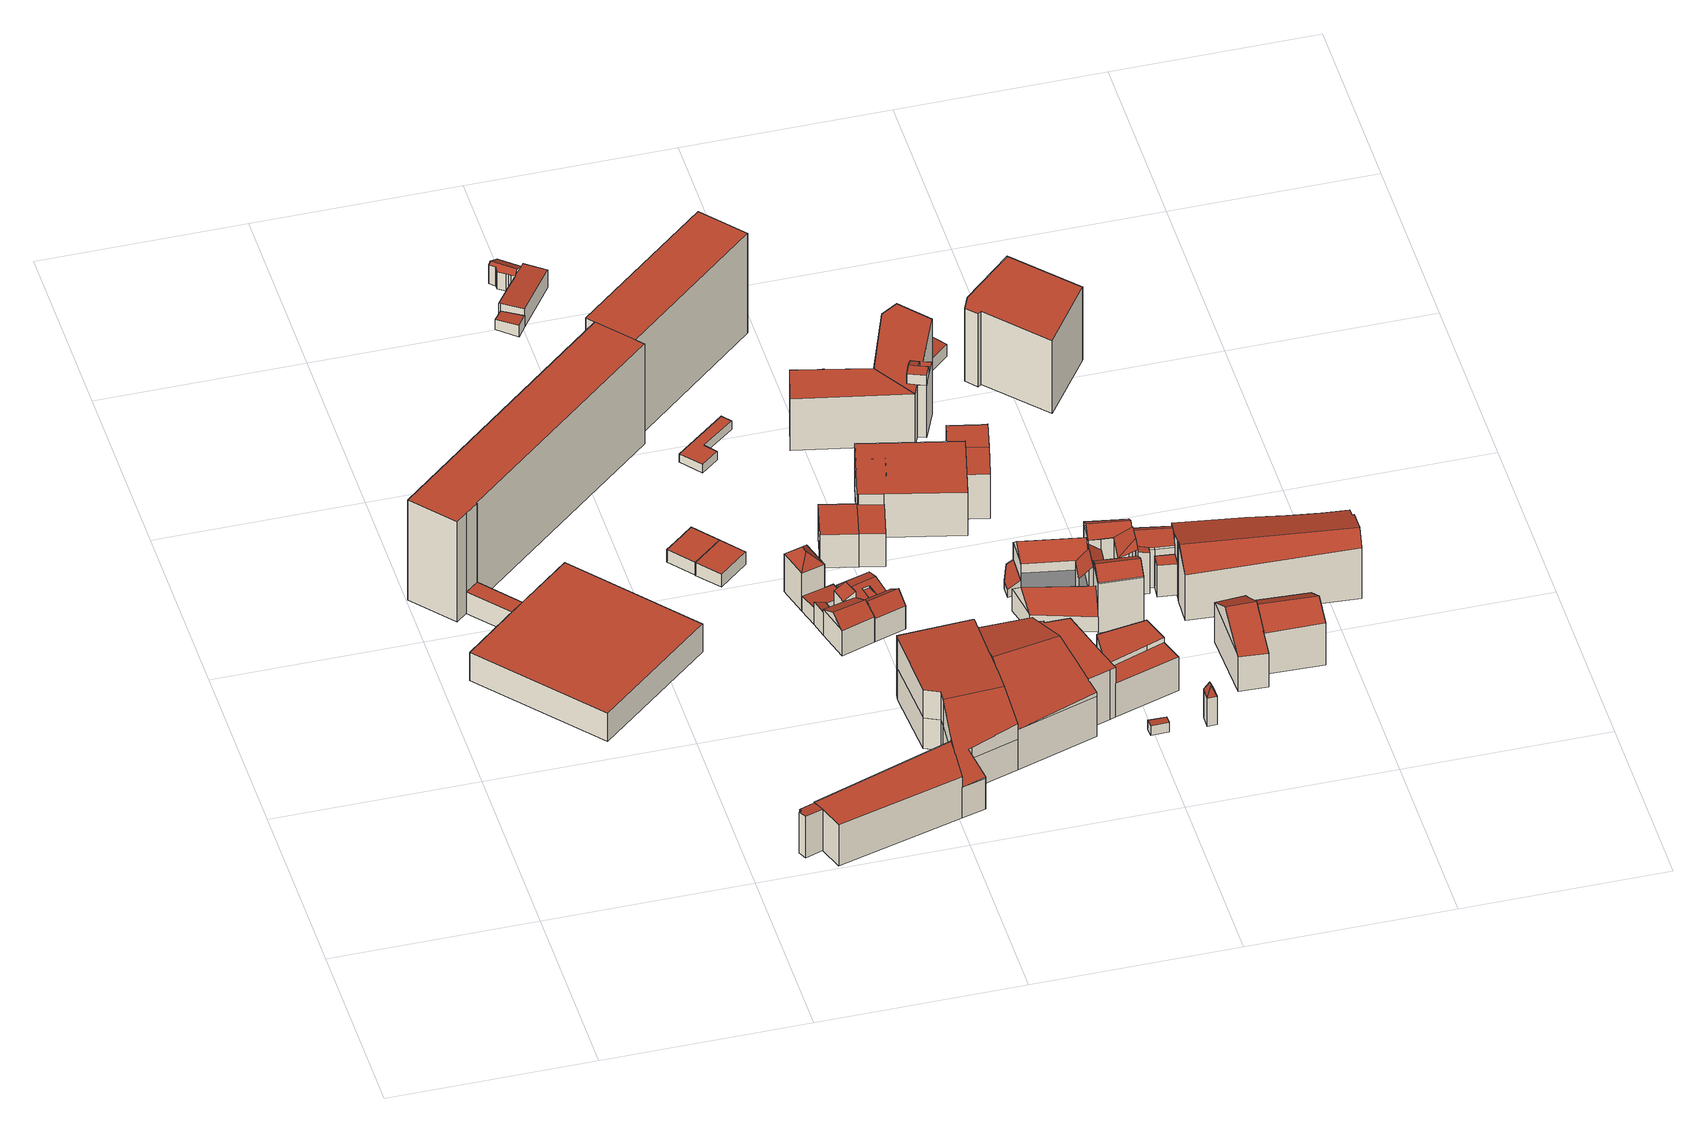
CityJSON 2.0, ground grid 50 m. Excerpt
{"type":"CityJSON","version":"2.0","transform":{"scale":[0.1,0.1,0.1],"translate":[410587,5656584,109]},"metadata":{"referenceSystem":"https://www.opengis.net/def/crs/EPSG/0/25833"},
"CityObjects":{
"building1":{"type":"Building","attributes":{"Gemeindeschluessel":14612000,"Dachneigung":90,"Dachorientierung":0,"MittlereTraufHoehe":139.66,"QualitaetDacherkennung":93,"ObjektHoehe":29.42,"BodenHoehe":110.24,"Geometrietyp2DReferenz":"3000","AbsoluteHoehe":139.66,"Dachflaeche":1005.77,"measuredHeight":29.42,"function":"31001_9998","roofType":"1000","storeysAboveGround":10},"children":["building1-1","building1-2","building1-3"],"geometry":[{"type":"MultiSurface","lod":"2","boundaries":[[[0,1,2,3]],[[1,4,5,6,2]],[[7,8,9]],[[7,10,11,8]],[[10,12,13,11]],[[12,14,15,13]],[[16,0,3,17]],[[16,14,12,10,7,4,1,0]],[[3,2,6,8,11,13,15,17]],[[9,5,4,7]],[[9,8,6,5]],[[17,15,14,16]]],"semantics":{"surfaces":[{"type":"WallSurface"},{"type":"RoofSurface"},{"type":"GroundSurface"},{"type":"ClosureSurface","isClosure":"1","QuelleClosure":"LoD2WallSurface"}],"values":[0,0,0,0,0,0,0,1,2,0,3,3]}}]},
"building1-1":{"type":"BuildingPart","attributes":{"Dachneigung":90,"Dachorientierung":0,"MittlereTraufHoehe":139.67,"QualitaetDacherkennung":93,"BodenHoehe":110.24,"ObjektTeilHoehe":29.43,"Geometrietyp2DReferenz":"3000","AbsoluteHoehe":139.67,"Dachflaeche":603.04,"measuredHeight":29.43,"roofType":"1000","storeysAboveGround":10},"parents":["building1"],"geometry":[{"type":"MultiSurface","lod":"2","boundaries":[[[18,19,20,21]],[[19,16,17,20]],[[16,19,18,22,14]],[[15,23,21,20,17]],[[14,22,23,15]],[[22,18,21,23]],[[14,15,17,16]]],"semantics":{"surfaces":[{"type":"WallSurface"},{"type":"RoofSurface"},{"type":"GroundSurface"},{"type":"ClosureSurface","isClosure":"1","QuelleClosure":"LoD2WallSurface"}],"values":[0,0,1,2,0,0,3]}}]},
"building1-2":{"type":"BuildingPart","attributes":{"Dachneigung":90,"Dachorientierung":0,"MittlereTraufHoehe":118.37,"QualitaetDacherkennung":62,"BodenHoehe":110.24,"ObjektTeilHoehe":8.13,"Geometrietyp2DReferenz":"3000","AbsoluteHoehe":118.37,"Dachflaeche":1419.41,"measuredHeight":8.13,"roofType":"1000","storeysAboveGround":3},"parents":["building1"],"geometry":[{"type":"MultiSurface","lod":"2","boundaries":[[[24,25,26,27]],[[25,28,29,30,26]],[[31,32,33]],[[31,34,35,32]],[[34,36,37,35]],[[36,38,39,37]],[[38,24,27,39]],[[38,36,34,31,28,25,24]],[[27,26,30,32,35,37,39]],[[33,29,28,31]],[[33,32,30,29]]],"semantics":{"surfaces":[{"type":"WallSurface"},{"type":"RoofSurface"},{"type":"GroundSurface"},{"type":"ClosureSurface","isClosure":"1","QuelleClosure":"LoD2WallSurface"}],"values":[0,0,0,0,0,0,0,1,2,0,3]}}]},
"building1-3":{"type":"BuildingPart","attributes":{"Dachneigung":90,"Dachorientierung":0,"MittlereTraufHoehe":116.47,"QualitaetDacherkennung":98,"BodenHoehe":110.24,"ObjektTeilHoehe":6.23,"Geometrietyp2DReferenz":"3000","AbsoluteHoehe":116.47,"Dachflaeche":57.76,"measuredHeight":6.23,"roofType":"1000","storeysAboveGround":2},"parents":["building1"],"geometry":[{"type":"MultiSurface","lod":"2","boundaries":[[[40,9,8,26]],[[5,33,32,6]],[[29,40,26,30]],[[29,33,5,9,40]],[[26,8,6,32,30]],[[6,8,9,5]],[[30,32,33,29]]],"semantics":{"surfaces":[{"type":"WallSurface"},{"type":"RoofSurface"},{"type":"GroundSurface"},{"type":"ClosureSurface","isClosure":"1","QuelleClosure":"LoD2WallSurface"}],"values":[0,0,0,1,2,3,3]}}]},
"building2":{"type":"Building","attributes":{"Gemeindeschluessel":14612000,"Dachneigung":90,"Dachorientierung":0,"MittlereTraufHoehe":115.08,"QualitaetDacherkennung":100,"ObjektHoehe":3.69,"BodenHoehe":111.39,"Geometrietyp2DReferenz":"3000","AbsoluteHoehe":115.08,"Dachflaeche":73.9,"measuredHeight":3.69,"function":"31001_9998","roofType":"1000","storeysAboveGround":1},"geometry":[{"type":"MultiSurface","lod":"2","boundaries":[[[41,42,43,44]],[[42,45,46,43]],[[45,47,48,46]],[[47,49,50,48]],[[49,51,52,50]],[[51,41,44,52]],[[51,49,47,45,42,41]],[[44,43,46,48,50,52]]],"semantics":{"surfaces":[{"type":"WallSurface"},{"type":"RoofSurface"},{"type":"GroundSurface"}],"values":[0,0,0,0,0,0,1,2]}}]},
"building3":{"type":"Building","attributes":{"Gemeindeschluessel":14612000,"Dachneigung":90,"Dachorientierung":0,"MittlereTraufHoehe":115.08,"QualitaetDacherkennung":100,"ObjektHoehe":3.76,"BodenHoehe":111.32,"Geometrietyp2DReferenz":"3000","AbsoluteHoehe":115.08,"Dachflaeche":67.7,"measuredHeight":3.76,"function":"31001_9998","roofType":"1000","storeysAboveGround":1},"geometry":[{"type":"MultiSurface","lod":"2","boundaries":[[[51,49,53,54]],[[49,55,56,53]],[[55,57,58,56]],[[57,51,54,58]],[[57,55,49,51]],[[54,53,56,58]]],"semantics":{"surfaces":[{"type":"WallSurface"},{"type":"RoofSurface"},{"type":"GroundSurface"}],"values":[0,0,0,0,1,2]}}]},
"building4":{"type":"Building","attributes":{"Dachtyp_tdc":"tdcPolyFlatRoof","Gemeindeschluessel":14612000,"Dachneigung":3.96,"QualitaetDacherkennung":56,"Geometrietyp2DReferenz":"3000","measuredHeight":3.26,"function":"31001_9998","roofType":"2100"},"geometry":[{"type":"Solid","lod":"2","boundaries":[[[[59,60,61,62]],[[60,63,64,61]],[[63,65,66,64]],[[65,59,62,66]],[[65,63,60,59]],[[62,61,64,66]]]],"semantics":{"surfaces":[{"type":"WallSurface"},{"type":"RoofSurface"},{"type":"GroundSurface"}],"values":[[0,0,0,0,1,2]]}}]},
"building5":{"type":"Building","attributes":{"Gemeindeschluessel":14612000,"Geometrietyp2DReferenz":"3000","function":"31001_9998","roofType":"9999"},"children":["building5-1","building5-2"]},
"building5-1":{"type":"BuildingPart","attributes":{"Dachtyp_tdc":"tdcPolyFlatRoof","Dachneigung":3.57,"QualitaetDacherkennung":65,"Geometrietyp2DReferenz":"3000","measuredHeight":5.37,"roofType":"2100"},"parents":["building5"],"geometry":[{"type":"MultiSurface","lod":"2","boundaries":[[[67,68,62,61]],[[68,69,70,62]],[[69,71,72,70]],[[71,73,74,72]],[[73,75,76,74]],[[75,77,78,76]],[[77,79,80,78]],[[81,82,83,84,85]],[[82,67,61,83]],[[82,81,86,87,79,77,75,73,71,69,68,67]],[[61,62,70,72,74,76,78,80,88,84,83]]],"semantics":{"surfaces":[{"type":"WallSurface"},{"type":"RoofSurface"},{"type":"GroundSurface"}],"values":[0,0,0,0,0,0,0,0,0,1,2]}}]},
"building5-2":{"type":"BuildingPart","attributes":{"Dachtyp_tdc":"tdcGableRoof","Dachneigung":32.2,"QualitaetDacherkennung":6,"Geometrietyp2DReferenz":"3000","measuredHeight":6.28,"roofType":"3100"},"parents":["building5"],"geometry":[{"type":"MultiSurface","lod":"2","boundaries":[[[89,90,91,92]],[[90,93,94,91]],[[93,95,96,94]],[[95,97,98,96]],[[97,99,100,98]],[[99,101,102,100]],[[101,103,104,102]],[[103,85,84,104]],[[105,106,107,80,79]],[[106,89,92,107]],[[108,86,85,103,101]],[[101,99,97,95,93,90,89,106,105,108]],[[92,91,94,96,98,100,102,104,84,88,80,107]]],"semantics":{"surfaces":[{"type":"WallSurface"},{"type":"RoofSurface"},{"type":"GroundSurface"}],"values":[0,0,0,0,0,0,0,0,0,0,1,1,2]}}]},
"building6":{"type":"Building","attributes":{"Dachtyp_tdc":"tdcFreeFormRoof","Gemeindeschluessel":14612000,"Dachneigung":44.43,"QualitaetDacherkennung":6,"Geometrietyp2DReferenz":"3000","measuredHeight":14.06,"function":"31001_9998","roofType":"5000"},"geometry":[{"type":"Solid","lod":"2","boundaries":[[[[109,110,111,112]],[[110,113,114,111]],[[113,115,116,114]],[[115,109,112,116]],[[117,115,113]],[[118,117,113,110]],[[118,110,109]],[[117,118,109,115]],[[112,111,114,116]]]],"semantics":{"surfaces":[{"type":"WallSurface"},{"type":"RoofSurface"},{"type":"GroundSurface"}],"values":[[0,0,0,0,1,1,1,1,2]]}}]},
"building7":{"type":"Building","attributes":{"Gemeindeschluessel":14612000,"Geometrietyp2DReferenz":"3000","function":"31001_9998","roofType":"9999"},"children":["building7-1","building7-2","building7-3","building7-4"]},
"building7-1":{"type":"BuildingPart","attributes":{"Dachtyp_tdc":"tdcPolyFlatRoof","Dachneigung":25.54,"QualitaetDacherkennung":70,"Geometrietyp2DReferenz":"3000","measuredHeight":6.68,"roofType":"2100"},"parents":["building7"],"geometry":[{"type":"MultiSurface","lod":"2","boundaries":[[[119,120,121,122,123]],[[124,125,126,127,128]],[[124,120,119,125]],[[127,122,121,128]]],"semantics":{"surfaces":[{"type":"WallSurface"},{"type":"RoofSurface"},{"type":"GroundSurface"}],"values":[0,0,1,2]}}]},
"building7-2":{"type":"BuildingPart","attributes":{"Dachtyp_tdc":"tdcPolyFlatRoof","Dachneigung":24.33,"QualitaetDacherkennung":72,"Geometrietyp2DReferenz":"3000","measuredHeight":9.11,"roofType":"2100"},"parents":["building7"],"geometry":[{"type":"MultiSurface","lod":"2","boundaries":[[[129,130,131,132,133,134]],[[135,136,137,138,139,140]],[[135,130,129,136]],[[138,133,132,139]]],"semantics":{"surfaces":[{"type":"WallSurface"},{"type":"RoofSurface"},{"type":"GroundSurface"}],"values":[0,0,1,2]}}]},
"building7-3":{"type":"BuildingPart","attributes":{"Dachtyp_tdc":"tdcFreeFormRoof","Dachneigung":28.28,"QualitaetDacherkennung":48,"Geometrietyp2DReferenz":"3000","measuredHeight":9.7,"roofType":"5000"},"parents":["building7"],"geometry":[{"type":"MultiSurface","lod":"2","boundaries":[[[131,141,142,132]],[[141,143,144,142]],[[143,145,124,128,144]],[[146,145,143]],[[147,146,143,141]],[[147,141,131]],[[146,147,131,140,145]],[[132,142,144,128,121,139]]],"semantics":{"surfaces":[{"type":"WallSurface"},{"type":"RoofSurface"},{"type":"GroundSurface"}],"values":[0,0,0,0,1,0,1,2]}}]},
"building7-4":{"type":"BuildingPart","attributes":{"Dachtyp_tdc":"tdcPolyFlatRoof","Dachneigung":4.33,"QualitaetDacherkennung":55,"Geometrietyp2DReferenz":"3000","measuredHeight":4.83,"roofType":"2100"},"parents":["building7"],"geometry":[{"type":"MultiSurface","lod":"2","boundaries":[[[148,149,114,116]],[[149,150,151,114]],[[150,152,153,151]],[[152,134,133,153]],[[137,123,122,138]],[[126,148,116,127]],[[126,123,137,134,152,150,149,148]],[[116,114,151,153,133,138,122,127]]],"semantics":{"surfaces":[{"type":"WallSurface"},{"type":"RoofSurface"},{"type":"GroundSurface"}],"values":[0,0,0,0,0,0,1,2]}}]},
"building8":{"type":"Building","attributes":{"name":"Hochschule für Musik Carl Maria von Weber Dresden","Gemeindeschluessel":14612000,"Geometrietyp2DReferenz":"3000","function":"31001_3023","roofType":"9999"},"children":["building8-1","building8-2","building8-3","building8-4","building8-5","building8-6","building8-7"]},
"building8-1":{"type":"BuildingPart","attributes":{"Dachtyp_tdc":"tdcPolyFlatRoof","Dachneigung":5.64,"QualitaetDacherkennung":56,"Geometrietyp2DReferenz":"3000","measuredHeight":12.25,"roofType":"2100"},"parents":["building8"],"geometry":[{"type":"MultiSurface","lod":"2","boundaries":[[[154,155,156,157,158]],[[155,159,160,156]],[[159,161,162,160]],[[161,163,164,162]],[[165,163,161,159,155,154,166]],[[157,156,160,162,164,167]],[[163,165,167,164]]],"semantics":{"surfaces":[{"type":"WallSurface"},{"type":"RoofSurface"},{"type":"GroundSurface"}],"values":[0,0,0,0,1,2,0]}}]},
"building8-2":{"type":"BuildingPart","attributes":{"Dachtyp_tdc":"tdcFreeFormRoof","Dachneigung":3.73,"QualitaetDacherkennung":13,"Geometrietyp2DReferenz":"3000","measuredHeight":18.52,"roofType":"5000"},"parents":["building8"],"geometry":[{"type":"MultiSurface","lod":"2","boundaries":[[[168,169,170,171]],[[172,173,174,175]],[[173,176,177,174]],[[176,178,179,177]],[[178,180,181,179]],[[182,183,184,185]],[[183,186,187,184]],[[186,188,189,187]],[[188,190,191,189]],[[190,192,193,191]],[[192,168,171,193]],[[194,195,196,197,198]],[[199,200,201,202,203,204,205,206,180]],[[207,204,203,208,209,210,198,197,211,212]],[[186,207,212,188]],[[188,212,211,190]],[[190,211,197,196,192]],[[183,204,207,186]],[[182,213,205,204,183]],[[172,214,202,201,173]],[[173,201,200,176]],[[176,200,199,178]],[[178,199,180]],[[192,196,195,168]],[[168,195,194,215,216,169]],[[171,170,217,218,175,174,177,179,181,185,184,187,189,191,193]]],"semantics":{"surfaces":[{"type":"WallSurface"},{"type":"RoofSurface"},{"type":"GroundSurface"}],"values":[0,0,0,0,0,0,0,0,0,0,0,1,1,1,0,0,0,0,0,0,0,0,0,0,0,2]}}]},
"building8-3":{"type":"BuildingPart","attributes":{"Dachtyp_tdc":"tdcPolyFlatRoof","Dachneigung":0,"QualitaetDacherkennung":75,"Geometrietyp2DReferenz":"3000","measuredHeight":9.96,"roofType":"1000"},"parents":["building8"],"geometry":[{"type":"MultiSurface","lod":"2","boundaries":[[[219,220,221,222]],[[223,224,225,226]],[[224,227,228,225]],[[227,224,223,220,219]],[[222,221,226,225,228]]],"semantics":{"surfaces":[{"type":"WallSurface"},{"type":"RoofSurface"},{"type":"GroundSurface"}],"values":[0,0,0,1,2]}}]},
"building8-4":{"type":"BuildingPart","attributes":{"Dachtyp_tdc":"tdcPolyFlatRoof","Dachneigung":0,"QualitaetDacherkennung":20,"Geometrietyp2DReferenz":"3000","measuredHeight":14.67,"roofType":"1000"},"parents":["building8"],"geometry":[{"type":"MultiSurface","lod":"2","boundaries":[[[229,230,231,228,227]],[[230,232,233,234,235,231]],[[236,237,238,239,240]],[[237,241,242,238]],[[241,243,244,242]],[[243,245,219,222,244]],[[243,241,237,236,246,232,230,229,245]],[[222,228,231,235,239,238,242,244]]],"semantics":{"surfaces":[{"type":"WallSurface"},{"type":"RoofSurface"},{"type":"GroundSurface"}],"values":[0,0,0,0,0,0,1,2]}}]},
"building8-5":{"type":"BuildingPart","attributes":{"Dachtyp_tdc":"tdcPolyFlatRoof","Dachneigung":0,"QualitaetDacherkennung":48,"Geometrietyp2DReferenz":"3000","measuredHeight":11.45,"roofType":"1000"},"parents":["building8"],"geometry":[{"type":"MultiSurface","lod":"2","boundaries":[[[247,248,249,221,220]],[[248,250,251,249]],[[250,252,223,226,251]],[[252,250,248,247]],[[221,249,251,226]]],"semantics":{"surfaces":[{"type":"WallSurface"},{"type":"RoofSurface"},{"type":"GroundSurface"}],"values":[0,0,0,1,2]}}]},
"building8-6":{"type":"BuildingPart","attributes":{"Dachtyp_tdc":"tdcPolyFlatRoof","Dachneigung":0,"QualitaetDacherkennung":78,"Geometrietyp2DReferenz":"3000","measuredHeight":12.11,"roofType":"1000"},"parents":["building8"],"geometry":[{"type":"MultiSurface","lod":"2","boundaries":[[[253,158,157,254]],[[255,213,182,185,167,165]],[[256,253,254,181,180]],[[256,206,213,255,166,158,253]],[[254,157,167,185,181]]],"semantics":{"surfaces":[{"type":"WallSurface"},{"type":"RoofSurface"},{"type":"GroundSurface"}],"values":[0,0,0,1,2]}}]},
"building8-7":{"type":"BuildingPart","attributes":{"Dachtyp_tdc":"tdcGableRoof","Dachneigung":20.56,"QualitaetDacherkennung":9,"Geometrietyp2DReferenz":"3000","measuredHeight":18.6,"roofType":"3100"},"parents":["building8"],"geometry":[{"type":"MultiSurface","lod":"2","boundaries":[[[216,240,239,170,169]],[[234,257,258,235]],[[257,214,172,175,258]],[[233,246,259,260,208,261,214,262]],[[215,263,209,260,259,264]],[[216,215,264,236,240]],[[257,262,214]],[[234,233,262,257]],[[170,239,235,258,175,218,217]]],"semantics":{"surfaces":[{"type":"WallSurface"},{"type":"RoofSurface"},{"type":"GroundSurface"}],"values":[0,0,0,1,1,0,0,0,2]}}]},
"building9":{"type":"Building","attributes":{"Gemeindeschluessel":14612000,"Dachneigung":90,"Dachorientierung":0,"MittlereTraufHoehe":113.81,"QualitaetDacherkennung":100,"ObjektHoehe":2.49,"BodenHoehe":111.33,"Geometrietyp2DReferenz":"3000","AbsoluteHoehe":113.81,"Dachflaeche":65.71,"measuredHeight":2.49,"function":"31001_9998","roofType":"1000","storeysAboveGround":1},"geometry":[{"type":"MultiSurface","lod":"2","boundaries":[[[265,266,267,268]],[[266,269,270,267]],[[269,271,272,270]],[[271,273,274,272]],[[273,275,276,274]],[[275,265,268,276]],[[275,273,271,269,266,265]],[[268,267,270,272,274,276]]],"semantics":{"surfaces":[{"type":"WallSurface"},{"type":"RoofSurface"},{"type":"GroundSurface"}],"values":[0,0,0,0,0,0,1,2]}}]},
"building10":{"type":"Building","attributes":{"Gemeindeschluessel":14612000,"Geometrietyp2DReferenz":"3000","function":"31001_9998","roofType":"9999"},"children":["building10-1","building10-2","building10-3"]},
"building10-1":{"type":"BuildingPart","attributes":{"Dachtyp_tdc":"tdcGableRoof","Dachneigung":10.9,"QualitaetDacherkennung":45,"Geometrietyp2DReferenz":"3000","measuredHeight":5.86,"roofType":"3100"},"parents":["building10"],"geometry":[{"type":"MultiSurface","lod":"2","boundaries":[[[277,278,153,279]],[[278,280,281,153]],[[282,283,284,285]],[[286,287,288,289,290,291,292,293,284,283,277]],[[280,285,284,293,294]],[[294,293,292]],[[278,282,285,280]],[[277,283,282,278]],[[281,295,296,297,298,299,300,279,153]],[[280,294,295,281]],[[294,292,296,295]]],"semantics":{"surfaces":[{"type":"WallSurface"},{"type":"RoofSurface"},{"type":"GroundSurface"}],"values":[0,0,1,1,0,0,0,0,2,0,0]}}]},
"building10-2":{"type":"BuildingPart","attributes":{"Dachtyp_tdc":"tdcPolyFlatRoof","Dachneigung":0,"QualitaetDacherkennung":38,"Geometrietyp2DReferenz":"3000","measuredHeight":4.87,"roofType":"1000"},"parents":["building10"],"geometry":[{"type":"MultiSurface","lod":"2","boundaries":[[[301,302,287,303,304,290]],[[297,300,299,298]]],"semantics":{"surfaces":[{"type":"RoofSurface"},{"type":"GroundSurface"}],"values":[0,1]}}]},
"building10-3":{"type":"BuildingPart","attributes":{"Dachtyp_tdc":"tdcGableRoof","Dachneigung":39.59,"QualitaetDacherkennung":77,"Geometrietyp2DReferenz":"3000","measuredHeight":9.72,"roofType":"3100"},"parents":["building10"],"geometry":[{"type":"MultiSurface","lod":"2","boundaries":[[[305,306,277,279,307]],[[308,309,310,296,292]],[[309,311,312,310]],[[311,313,314,312]],[[313,315,142,314]],[[315,305,307,142]],[[311,309,308,316,317,306,305]],[[305,315,313,311]],[[307,279,300,297,296,310,312,314,142]]],"semantics":{"surfaces":[{"type":"WallSurface"},{"type":"RoofSurface"},{"type":"GroundSurface"}],"values":[0,0,0,0,0,0,1,1,2]}}]},
"building11":{"type":"Building","attributes":{"Gemeindeschluessel":14612000,"Dachneigung":90,"Dachorientierung":0,"MittlereTraufHoehe":122.7,"QualitaetDacherkennung":100,"ObjektHoehe":12.65,"BodenHoehe":110.05,"Geometrietyp2DReferenz":"3000","AbsoluteHoehe":122.7,"Dachflaeche":40.13,"measuredHeight":12.65,"function":"31001_9998","roofType":"1000","storeysAboveGround":4},"geometry":[{"type":"MultiSurface","lod":"2","boundaries":[[[318,319,320,321]],[[319,322,323,320]],[[322,324,325,323]],[[324,318,321,325]],[[324,322,319,318]],[[321,320,323,325]]],"semantics":{"surfaces":[{"type":"WallSurface"},{"type":"RoofSurface"},{"type":"GroundSurface"}],"values":[0,0,0,0,1,2]}}]},
"building12":{"type":"Building","attributes":{"Gemeindeschluessel":14612000,"Geometrietyp2DReferenz":"3000","function":"31001_9998","roofType":"9999"},"children":["building12-1","building12-2","building12-3"]},
"building12-1":{"type":"BuildingPart","attributes":{"Dachtyp_tdc":"tdcPolyFlatRoof","Dachneigung":0,"QualitaetDacherkennung":68,"Geometrietyp2DReferenz":"3000","measuredHeight":9.79,"roofType":"1000"},"parents":["building12"],"geometry":[{"type":"MultiSurface","lod":"2","boundaries":[[[326,327,328,329]],[[327,330,331,332,328]],[[333,330,327,326]],[[329,328,332,334]]],"semantics":{"surfaces":[{"type":"WallSurface"},{"type":"RoofSurface"},{"type":"GroundSurface"}],"values":[0,0,1,2]}}]},
"building12-2":{"type":"BuildingPart","attributes":{"Dachtyp_tdc":"tdcPolyFlatRoof","Dachneigung":0,"QualitaetDacherkennung":73,"Geometrietyp2DReferenz":"3000","measuredHeight":9.7,"roofType":"1000"},"parents":["building12"],"geometry":[{"type":"MultiSurface","lod":"2","boundaries":[[[331,335,336,332]],[[335,337,338,336]],[[337,339,340,338]],[[339,337,335,331,341]],[[332,336,338,340,334]]],"semantics":{"surfaces":[{"type":"WallSurface"},{"type":"RoofSurface"},{"type":"GroundSurface"}],"values":[0,0,0,1,2]}}]},
"building12-3":{"type":"BuildingPart","attributes":{"Dachtyp_tdc":"tdcPolyFlatRoof","Dachneigung":0,"QualitaetDacherkennung":82,"Geometrietyp2DReferenz":"3000","measuredHeight":12.79,"roofType":"1000"},"parents":["building12"],"geometry":[{"type":"MultiSurface","lod":"2","boundaries":[[[342,343,344,345]],[[343,346,347,344]],[[346,348,326,329,347]],[[349,342,345,340,339]],[[349,350,348,346,343,342]],[[345,344,347,329,334,340]]],"semantics":{"surfaces":[{"type":"WallSurface"},{"type":"RoofSurface"},{"type":"GroundSurface"}],"values":[0,0,0,0,1,2]}}]},
"building13":{"type":"Building","attributes":{"Gemeindeschluessel":14612000,"Dachneigung":90,"Dachorientierung":0,"MittlereTraufHoehe":125.49,"QualitaetDacherkennung":100,"ObjektHoehe":15.32,"BodenHoehe":110.17,"Geometrietyp2DReferenz":"3000","AbsoluteHoehe":125.49,"Dachflaeche":223.65,"measuredHeight":15.32,"function":"31001_9998","roofType":"1000","storeysAboveGround":5},"children":["building13-1","building13-2","building13-3"],"geometry":[{"type":"MultiSurface","lod":"2","boundaries":[[[351,352,353,354]],[[352,355,356,353]],[[357,351,354,358,359]],[[357,355,352,351]],[[354,353,356,360,358]],[[359,361,360,356,355,357]],[[359,358,360,361]]],"semantics":{"surfaces":[{"type":"WallSurface"},{"type":"RoofSurface"},{"type":"GroundSurface"},{"type":"ClosureSurface","isClosure":"1","QuelleClosure":"LoD2WallSurface"}],"values":[0,0,0,1,2,0,3]}}]},
"building13-1":{"type":"BuildingPart","attributes":{"Dachneigung":90,"Dachorientierung":0,"MittlereTraufHoehe":118.39,"QualitaetDacherkennung":100,"BodenHoehe":114.16,"ObjektTeilHoehe":4.22,"Geometrietyp2DReferenz":"3000","AbsoluteHoehe":118.39,"Dachflaeche":0.34,"measuredHeight":4.22,"roofType":"1000","storeysAboveGround":1},"parents":["building13"],"geometry":[{"type":"MultiSurface","lod":"2","boundaries":[[[362,363,364,365]],[[363,366,367,364]],[[366,368,369,367]],[[368,370,371,369]],[[370,372,373,371]],[[372,374,375,373]],[[374,376,377,375]],[[376,378,379,377]],[[378,380,381,379]],[[380,382,383,381]],[[382,384,385,383]],[[384,386,387,385]],[[386,388,389,387]],[[388,390,391,389]],[[390,392,393,391]],[[392,394,395,393]],[[394,396,397,395]],[[396,362,365,397]],[[396,394,392,390,388,386,384,382,380,378,376,374,372,370,368,366,363,362]],[[365,364,367,369,371,373,375,377,379,381,383,385,387,389,391,393,395,397]]],"semantics":{"surfaces":[{"type":"WallSurface"},{"type":"RoofSurface"},{"type":"GroundSurface"}],"values":[0,0,0,0,0,0,0,0,0,0,0,0,0,0,0,0,0,0,1,2]}}]},
"building13-2":{"type":"BuildingPart","attributes":{"Dachneigung":90,"Dachorientierung":0,"MittlereTraufHoehe":124,"QualitaetDacherkennung":100,"BodenHoehe":114.16,"ObjektTeilHoehe":9.83,"Geometrietyp2DReferenz":"3000","AbsoluteHoehe":124,"Dachflaeche":2.43,"measuredHeight":9.83,"roofType":"1000","storeysAboveGround":3},"parents":["building13"],"geometry":[{"type":"MultiSurface","lod":"2","boundaries":[[[398,399,400,401]],[[399,402,403,400]],[[402,404,405,403]],[[404,406,407,405]],[[406,408,409,407]],[[408,410,411,409]],[[410,412,413,411]],[[412,414,415,413]],[[414,416,417,415]],[[416,418,419,417]],[[418,420,421,419]],[[420,422,423,421]],[[422,424,425,423]],[[424,426,427,425]],[[426,428,429,427]],[[428,430,431,429]],[[430,432,433,431]],[[432,398,401,433]],[[432,430,428,426,424,422,420,418,416,414,412,410,408,406,404,402,399,398]],[[409,411,413,415,417,419,421,423,425,427,429,431,433,401,400,403,405,407]]],"semantics":{"surfaces":[{"type":"WallSurface"},{"type":"RoofSurface"},{"type":"ClosureSurface","isClosure":"1","QuelleClosure":"LoD2GroundSurface"}],"values":[0,0,0,0,0,0,0,0,0,0,0,0,0,0,0,0,0,0,1,2]}}]},
"building13-3":{"type":"BuildingPart","attributes":{"Dachneigung":90,"Dachorientierung":0,"MittlereTraufHoehe":114.16,"QualitaetDacherkennung":100,"BodenHoehe":109.4,"ObjektTeilHoehe":4.76,"Geometrietyp2DReferenz":"3000","AbsoluteHoehe":114.16,"Dachflaeche":76.92,"measuredHeight":4.76,"roofType":"1000","storeysAboveGround":2},"parents":["building13"],"geometry":[{"type":"MultiSurface","lod":"2","boundaries":[[[434,435,436,437]],[[435,359,358,438,436]],[[361,434,437,439,360]],[[437,436,438,439]],[[439,438,358,360]],[[360,358,359,361]],[[434,361,359,435],[423,425,427,429,431,433,401,400,403,405,407,409,411,413,415,417,419,421]],[[423,421,419,417,415,413,411,409,407,405,403,400,401,433,431,429,427,425]]],"semantics":{"surfaces":[{"type":"WallSurface"},{"type":"GroundSurface"},{"type":"ClosureSurface","isClosure":"1","QuelleClosure":"LoD2WallSurface"},{"type":"RoofSurface"},{"type":"ClosureSurface","isClosure":"1","QuelleClosure":"LoD2RoofSurface"}],"values":[0,0,0,1,0,2,3,4]}}]},
"building14":{"type":"Building","attributes":{"Dachtyp_tdc":"tdcPolyFlatRoof","Gemeindeschluessel":14612000,"Dachneigung":24.13,"QualitaetDacherkennung":59,"Geometrietyp2DReferenz":"3000","measuredHeight":3.65,"function":"31001_9998","roofType":"2100"},"geometry":[{"type":"Solid","lod":"2","boundaries":[[[[440,441,442,443]],[[441,444,445,442]],[[444,446,447,445]],[[446,448,449,447]],[[448,440,443,449]],[[448,446,444,441,440]],[[443,442,445,447,449]]]],"semantics":{"surfaces":[{"type":"WallSurface"},{"type":"RoofSurface"},{"type":"GroundSurface"}],"values":[[0,0,0,0,0,1,2]]}}]},
"building15":{"type":"Building","attributes":{"Dachtyp_tdc":"tdcPolyFlatRoof","Gemeindeschluessel":14612000,"Dachneigung":6.78,"QualitaetDacherkennung":85,"Geometrietyp2DReferenz":"3000","measuredHeight":2.85,"function":"31001_9998","roofType":"2100"},"geometry":[{"type":"Solid","lod":"2","boundaries":[[[[450,451,452,453]],[[451,454,455,452]],[[454,456,457,455]],[[456,450,453,457]],[[456,454,451,450]],[[453,452,455,457]]]],"semantics":{"surfaces":[{"type":"WallSurface"},{"type":"RoofSurface"},{"type":"GroundSurface"}],"values":[[0,0,0,0,1,2]]}}]},
"building16":{"type":"Building","attributes":{"Gemeindeschluessel":14612000,"Geometrietyp2DReferenz":"3000","function":"31001_9998","roofType":"9999"},"children":["building16-1","building16-2","building16-3"]},
"building16-1":{"type":"BuildingPart","attributes":{"Dachtyp_tdc":"tdcGableRoof","Dachneigung":41.33,"QualitaetDacherkennung":71,"Geometrietyp2DReferenz":"3000","measuredHeight":12.37,"roofType":"3100"},"parents":["building16"],"geometry":[{"type":"MultiSurface","lod":"2","boundaries":[[[458,459,460,461]],[[459,462,463,460]],[[462,464,465,463]],[[459,458,466]],[[464,462,467]],[[458,468,464,467,466]],[[462,459,466,467]],[[465,469,461,460,463]]],"semantics":{"surfaces":[{"type":"WallSurface"},{"type":"RoofSurface"},{"type":"GroundSurface"}],"values":[0,0,0,0,0,1,1,2]}}]},
"building16-2":{"type":"BuildingPart","attributes":{"Dachtyp_tdc":"tdcPolyFlatRoof","Dachneigung":47.78,"QualitaetDacherkennung":85,"Geometrietyp2DReferenz":"3000","measuredHeight":12.47,"roofType":"2100"},"parents":["building16"],"geometry":[{"type":"MultiSurface","lod":"2","boundaries":[[[470,471,472,473,465,464]],[[474,475,469,476,477]],[[474,471,470,468,475]],[[469,465,473,476]]],"semantics":{"surfaces":[{"type":"WallSurface"},{"type":"RoofSurface"},{"type":"GroundSurface"}],"values":[0,0,1,2]}}]},
"building16-3":{"type":"BuildingPart","attributes":{"Dachtyp_tdc":"tdcGableRoof","Dachneigung":55.83,"QualitaetDacherkennung":52,"Geometrietyp2DReferenz":"3000","measuredHeight":10.13,"roofType":"3100"},"parents":["building16"],"geometry":[{"type":"MultiSurface","lod":"2","boundaries":[[[478,479,480,481]],[[479,482,483,480]],[[472,478,481,473]],[[482,479,484]],[[478,472,485]],[[479,478,485,484]],[[472,477,482,484,485]],[[481,480,483,476,473]]],"semantics":{"surfaces":[{"type":"WallSurface"},{"type":"RoofSurface"},{"type":"GroundSurface"}],"values":[0,0,0,0,0,1,1,2]}}]},
"building17":{"type":"Building","attributes":{"Gemeindeschluessel":14612000,"Dachneigung":90,"Dachorientierung":0,"MittlereTraufHoehe":122.73,"QualitaetDacherkennung":71,"ObjektHoehe":12.99,"BodenHoehe":109.74,"Geometrietyp2DReferenz":"3000","AbsoluteHoehe":122.73,"Dachflaeche":88.67,"measuredHeight":12.99,"function":"31001_9998","roofType":"1000","storeysAboveGround":4},"geometry":[{"type":"MultiSurface","lod":"2","boundaries":[[[486,487,488,489]],[[490,491,492,493]],[[489,488,491,490]],[[488,487,492,491]],[[487,486,493,492]],[[486,489,490,493]]],"semantics":{"surfaces":[{"type":"RoofSurface"},{"type":"GroundSurface"},{"type":"WallSurface"}],"values":[0,1,2,2,2,2]}}]},
"building18":{"type":"Building","attributes":{"Gemeindeschluessel":14612000,"Dachneigung":90,"Dachorientierung":0,"MittlereTraufHoehe":122.73,"QualitaetDacherkennung":76,"ObjektHoehe":13.2,"BodenHoehe":109.53,"Geometrietyp2DReferenz":"3000","AbsoluteHoehe":122.73,"Dachflaeche":71.92,"measuredHeight":13.2,"function":"31001_9998","roofType":"1000","storeysAboveGround":4},"geometry":[{"type":"MultiSurface","lod":"2","boundaries":[[[488,489,494,495]],[[489,496,497,494]],[[496,498,499,497]],[[498,500,501,499]],[[500,488,495,501]],[[500,498,496,489,488]],[[495,494,497,499,501]]],"semantics":{"surfaces":[{"type":"WallSurface"},{"type":"RoofSurface"},{"type":"GroundSurface"}],"values":[0,0,0,0,0,1,2]}}]},
"building19":{"type":"Building","attributes":{"Dachtyp_tdc":"tdcFreeFormRoof","Gemeindeschluessel":14612000,"Dachneigung":67.15,"QualitaetDacherkennung":15,"Geometrietyp2DReferenz":"3000","measuredHeight":11,"function":"31001_9998","roofType":"5000"},"geometry":[{"type":"Solid","lod":"2","boundaries":[[[[502,503,504,505]],[[506,507,503,502]],[[507,508,504,503]],[[508,509,505,504]],[[509,506,502,505]],[[510,509,508]],[[511,510,508,507]],[[511,507,506]],[[510,511,506,509]]]],"semantics":{"surfaces":[{"type":"GroundSurface"},{"type":"WallSurface"},{"type":"RoofSurface"}],"values":[[0,1,1,1,1,2,2,2,2]]}}]},
"building20":{"type":"Building","attributes":{"Gemeindeschluessel":14612000,"Dachneigung":90,"Dachorientierung":0,"MittlereTraufHoehe":125.49,"QualitaetDacherkennung":100,"ObjektHoehe":15.39,"BodenHoehe":110.1,"Geometrietyp2DReferenz":"3000","AbsoluteHoehe":125.49,"Dachflaeche":286.99,"measuredHeight":15.39,"function":"31001_9998","roofType":"1000","storeysAboveGround":5},"children":["building20-1","building20-2"],"geometry":[{"type":"MultiSurface","lod":"2","boundaries":[[[512,513,514,515]],[[513,351,516,514]],[[351,357,517,516]],[[357,518,519,517]],[[518,520,521,519]],[[520,522,523,521]],[[522,524,525,523]],[[524,526,527,525]],[[526,528,512,515,527]],[[515,514,516,517,519,521,523,525,527]],[[357,351,513,529,530,531,532,533,528,526,524,522,520,518]],[[529,513,512,528,533,530]],[[530,533,532,531]]],"semantics":{"surfaces":[{"type":"WallSurface"},{"type":"GroundSurface"},{"type":"RoofSurface"},{"type":"ClosureSurface","isClosure":"1","QuelleClosure":"LoD2RoofSurface"}],"values":[0,0,0,0,0,0,0,0,0,1,2,3,3]}}]},
"building20-1":{"type":"BuildingPart","attributes":{"Dachneigung":90,"Dachorientierung":0,"MittlereTraufHoehe":128.39,"QualitaetDacherkennung":100,"BodenHoehe":125.49,"ObjektTeilHoehe":2.9,"Geometrietyp2DReferenz":"3000","AbsoluteHoehe":128.39,"Dachflaeche":14.56,"measuredHeight":2.9,"roofType":"1000","storeysAboveGround":1},"parents":["building20"],"geometry":[{"type":"MultiSurface","lod":"2","boundaries":[[[534,535,530,529]],[[536,537,512,528]],[[537,534,529,513,512]],[[537,536,538,535,534]],[[528,533,538,536]],[[533,530,535,538]],[[530,533,528,512,513,529]]],"semantics":{"surfaces":[{"type":"WallSurface"},{"type":"RoofSurface"},{"type":"ClosureSurface","isClosure":"1","QuelleClosure":"LoD2WallSurface"},{"type":"ClosureSurface","isClosure":"1","QuelleClosure":"LoD2GroundSurface"}],"values":[0,0,0,1,0,2,3]}}]},
"building20-2":{"type":"BuildingPart","attributes":{"Dachneigung":70.19,"Dachorientierung":0,"MittlereTraufHoehe":127.94,"QualitaetDacherkennung":100,"BodenHoehe":125.49,"ObjektTeilHoehe":2.91,"Geometrietyp2DReferenz":"3000","AbsoluteHoehe":128.4,"Dachflaeche":5.71,"measuredHeight":2.91,"roofType":"2100","storeysAboveGround":1},"parents":["building20"],"geometry":[{"type":"MultiSurface","lod":"2","boundaries":[[[539,531,530,535]],[[539,540,532,531]],[[540,538,533,532]],[[540,539,535,538]],[[530,533,538,535]],[[533,530,531,532]]],"semantics":{"surfaces":[{"type":"WallSurface"},{"type":"RoofSurface"},{"type":"ClosureSurface","isClosure":"1","QuelleClosure":"LoD2WallSurface"},{"type":"ClosureSurface","isClosure":"1","QuelleClosure":"LoD2GroundSurface"}],"values":[0,0,0,1,2,3]}}]},
"building21":{"type":"Building","attributes":{"Gemeindeschluessel":14612000,"Geometrietyp2DReferenz":"3000","function":"31001_9998","roofType":"9999"},"children":["building21-1","building21-2","building21-3","building21-4","building21-5"]},
"building21-1":{"type":"BuildingPart","attributes":{"Dachtyp_tdc":"tdcPolyFlatRoof","Dachneigung":31.59,"QualitaetDacherkennung":57,"Geometrietyp2DReferenz":"3000","measuredHeight":17.03,"roofType":"2100"},"parents":["building21"],"geometry":[{"type":"MultiSurface","lod":"2","boundaries":[[[541,542,543,544,545,546]],[[547,548,549,550,551]],[[547,542,541,552,548]],[[550,544,543,551]]],"semantics":{"surfaces":[{"type":"WallSurface"},{"type":"RoofSurface"},{"type":"GroundSurface"}],"values":[0,0,1,2]}}]},
"building21-2":{"type":"BuildingPart","attributes":{"Dachtyp_tdc":"tdcGableRoof","Dachneigung":26.52,"QualitaetDacherkennung":47,"Geometrietyp2DReferenz":"3000","measuredHeight":16.77,"roofType":"3100"},"parents":["building21"],"geometry":[{"type":"MultiSurface","lod":"2","boundaries":[[[553,554,555,556,557]],[[558,559,560]],[[561,562,563,564]],[[557,556,562,561]],[[565,566,567,551,568,569]],[[561,564,570,566,565]],[[558,560,547,551,567,571]],[[553,557,569,568]],[[557,561,565,569]],[[556,555,563,562]],[[559,558,564,563,555,554,572]]],"semantics":{"surfaces":[{"type":"WallSurface"},{"type":"GroundSurface"},{"type":"RoofSurface"}],"values":[0,0,0,0,1,0,0,0,0,2,2]}}]},
"building21-3":{"type":"BuildingPart","attributes":{"Dachtyp_tdc":"tdcGableRoof","Dachneigung":31.2,"QualitaetDacherkennung":40,"Geometrietyp2DReferenz":"3000","measuredHeight":16.36,"roofType":"3100"},"parents":["building21"],"geometry":[{"type":"MultiSurface","lod":"2","boundaries":[[[550,573,574,575,576,544]],[[549,577,578,573,550]],[[579,580,575,574,581]],[[580,582,576,575]],[[582,545,544,576]],[[583,584,552,546,585,586,579]],[[587,586,585,588]],[[580,587,588,582]],[[582,588,585,546,545]],[[579,586,587,580]],[[549,548,584,583,577]],[[577,583,579]]],"semantics":{"surfaces":[{"type":"GroundSurface"},{"type":"WallSurface"},{"type":"RoofSurface"}],"values":[0,1,1,1,1,2,2,1,1,1,1,1]}}]},
"building21-4":{"type":"BuildingPart","attributes":{"Dachtyp_tdc":"tdcPolyFlatRoof","Dachneigung":28.76,"QualitaetDacherkennung":41,"Geometrietyp2DReferenz":"3000","measuredHeight":17.31,"roofType":"2100"},"parents":["building21"],"geometry":[{"type":"MultiSurface","lod":"2","boundaries":[[[589,590,554,553,568,543,542]],[[589,547,591,572,590]],[[568,551,543]]],"semantics":{"surfaces":[{"type":"WallSurface"},{"type":"RoofSurface"},{"type":"GroundSurface"}],"values":[0,1,2]}}]},
"building21-5":{"type":"BuildingPart","attributes":{"Dachtyp_tdc":"tdcPolyFlatRoof","Dachneigung":32.65,"QualitaetDacherkennung":71,"Geometrietyp2DReferenz":"3000","measuredHeight":13.12,"roofType":"2100"},"parents":["building21"],"geometry":[{"type":"MultiSurface","lod":"2","boundaries":[[[578,571,567,573]],[[570,581,574,566]],[[570,571,578,581]],[[574,573,567,566]]],"semantics":{"surfaces":[{"type":"WallSurface"},{"type":"RoofSurface"},{"type":"GroundSurface"}],"values":[0,0,1,2]}}]},
"building22":{"type":"Building","attributes":{"Gemeindeschluessel":14612000,"Dachneigung":84.73,"Dachorientierung":0,"MittlereTraufHoehe":114.2,"QualitaetDacherkennung":100,"ObjektHoehe":4.5,"BodenHoehe":110.16,"Geometrietyp2DReferenz":"3000","AbsoluteHoehe":114.66,"Dachflaeche":54.47,"measuredHeight":4.5,"function":"31001_9998","roofType":"2100","storeysAboveGround":2},"geometry":[{"type":"MultiSurface","lod":"2","boundaries":[[[592,593,594,595]],[[596,597,593,592]],[[597,598,594,593]],[[598,599,595,594]],[[599,596,592,595]],[[599,598,597,596]]],"semantics":{"surfaces":[{"type":"GroundSurface"},{"type":"WallSurface"},{"type":"RoofSurface"}],"values":[0,1,1,1,1,2]}}]},
"building23":{"type":"Building","attributes":{"Dachtyp_tdc":"tdcPolyFlatRoof","Gemeindeschluessel":14612000,"Dachneigung":0,"QualitaetDacherkennung":50,"Geometrietyp2DReferenz":"3000","measuredHeight":9.25,"function":"31001_9998","roofType":"1000"},"geometry":[{"type":"Solid","lod":"2","boundaries":[[[[600,601,602,603]],[[601,604,605,602]],[[604,606,607,605]],[[606,600,603,607]],[[606,604,601,600]],[[603,602,605,607]]]],"semantics":{"surfaces":[{"type":"WallSurface"},{"type":"RoofSurface"},{"type":"GroundSurface"}],"values":[[0,0,0,0,1,2]]}}]},
"building24":{"type":"Building","attributes":{"Gemeindeschluessel":14612000,"Geometrietyp2DReferenz":"3000","function":"31001_9998","roofType":"9999"},"children":["building24-1","building24-2"]},
"building24-1":{"type":"BuildingPart","attributes":{"Dachtyp_tdc":"tdcGableRoof","Dachneigung":13.25,"QualitaetDacherkennung":35,"Geometrietyp2DReferenz":"3000","measuredHeight":12.97,"roofType":"3100"},"parents":["building24"],"geometry":[{"type":"MultiSurface","lod":"2","boundaries":[[[608,609,610,611]],[[612,613,614,615]],[[613,616,617,614]],[[616,618,619,617]],[[618,608,611,619]],[[620,621,622,623,624,625]],[[613,624,623,626]],[[613,626,616]],[[616,626,623,622,618]],[[612,625,624,613]],[[618,622,621,608]],[[608,621,620,609]],[[611,610,615,614,617,619]]],"semantics":{"surfaces":[{"type":"WallSurface"},{"type":"RoofSurface"},{"type":"GroundSurface"}],"values":[0,0,0,0,0,1,1,0,0,0,0,0,2]}}]},
"building24-2":{"type":"BuildingPart","attributes":{"Dachtyp_tdc":"tdcPolyFlatRoof","Dachneigung":12.74,"QualitaetDacherkennung":57,"Geometrietyp2DReferenz":"3000","measuredHeight":12.58,"roofType":"2100"},"parents":["building24"],"geometry":[{"type":"MultiSurface","lod":"2","boundaries":[[[627,628,629,630]],[[628,631,625,612,615,629]],[[632,627,630,610,609,620]],[[632,631,628,627]],[[630,629,615,610]]],"semantics":{"surfaces":[{"type":"WallSurface"},{"type":"RoofSurface"},{"type":"GroundSurface"}],"values":[0,0,0,1,2]}}]},
"building25":{"type":"Building","attributes":{"Dachtyp_tdc":"tdcFreeFormRoof","Gemeindeschluessel":14612000,"Dachneigung":34.79,"QualitaetDacherkennung":40,"Geometrietyp2DReferenz":"3000","measuredHeight":16.87,"function":"31001_9998","roofType":"5000"},"geometry":[{"type":"Solid","lod":"2","boundaries":[[[[633,634,635,636]],[[634,637,638,635]],[[637,639,640,638]],[[639,641,642,640]],[[641,643,644,642]],[[643,645,646,644]],[[645,633,636,646]],[[633,645,643,647,648]],[[634,633,648]],[[643,641,647]],[[636,635,638,640,642,644,646]],[[637,634,648,647,641,639]]]],"semantics":{"surfaces":[{"type":"WallSurface"},{"type":"RoofSurface"},{"type":"GroundSurface"}],"values":[[0,0,0,0,0,0,0,1,0,0,2,1]]}}]},
"building26":{"type":"Building","attributes":{"Dachtyp_tdc":"tdcGableRoof","Gemeindeschluessel":14612000,"Dachneigung":32.62,"QualitaetDacherkennung":68,"Geometrietyp2DReferenz":"3000","measuredHeight":15.97,"function":"31001_9998","roofType":"3100"},"geometry":[{"type":"Solid","lod":"2","boundaries":[[[[649,650,635,651]],[[650,652,636,635]],[[652,653,654,636]],[[653,649,651,654]],[[652,650,655]],[[649,653,656]],[[650,649,656,655]],[[653,652,655,656]],[[651,635,636,654]]]],"semantics":{"surfaces":[{"type":"WallSurface"},{"type":"RoofSurface"},{"type":"GroundSurface"}],"values":[[0,0,0,0,0,0,1,1,2]]}}]},
"building27":{"type":"Building","attributes":{"Gemeindeschluessel":14612000,"Dachtyp_tdc":"tdcPolyFlatRoof","Dachneigung":0,"QualitaetDacherkennung":50,"Geometrietyp2DReferenz":"3000","measuredHeight":21.59,"function":"31001_9998","roofType":"1000"},"geometry":[{"type":"Solid","lod":"2","boundaries":[[[[657,658,659,660]],[[658,661,662,659]],[[661,663,664,662]],[[663,665,666,664]],[[665,667,668,666]],[[667,669,670,668]],[[669,657,660,670]],[[669,667,665,663,661,658,657]],[[660,659,662,664,666,668,670]]]],"semantics":{"surfaces":[{"type":"WallSurface"},{"type":"RoofSurface"},{"type":"GroundSurface"}],"values":[[0,0,0,0,0,0,0,1,2]]}}]},
"building28":{"type":"Building","attributes":{"Dachtyp_tdc":"tdcFreeFormRoof","Gemeindeschluessel":14612000,"Dachneigung":20.89,"QualitaetDacherkennung":12,"Geometrietyp2DReferenz":"3000","measuredHeight":17.89,"function":"31001_9998","roofType":"5000"},"geometry":[{"type":"Solid","lod":"2","boundaries":[[[[671,672,673,674]],[[672,675,676,677,678,679,680,681,682,683,684,673]],[[671,675,672]],[[684,674,673]],[[685,686,687,688,689,690,691,692,693,694,695,696]],[[677,676,686,685]],[[676,675,687,686]],[[675,671,688,687]],[[671,674,689,688]],[[674,684,690,689]],[[684,683,691,690]],[[683,682,692,691]],[[682,681,693,692]],[[681,680,694,693]],[[680,679,695,694]],[[679,678,696,695]],[[678,677,685,696]]]],"semantics":{"surfaces":[{"type":"RoofSurface"},{"type":"WallSurface"},{"type":"GroundSurface"}],"values":[[0,0,1,1,2,1,1,1,1,1,1,1,1,1,1,1,1]]}}]}
},
"vertices":[
[656,1521,307],[147,1089,307],[147,1089,12],[656,1521,12],[148,1088,307],[148,1088,75],[148,1088,12],[115,1061,307],[115,1061,12],[115,1061,75],[88,1037,307],[88,1037,12],[1,1140,307],[1,1140,12],[568,1624,307],[568,1624,12],[640,1540,307],[640,1540,12],
[892,1932,307],[979,1830,307],[979,1830,12],[892,1932,12],[552,1643,307],[552,1643,12],
[62,835,94],[204,957,94],[204,957,12],[62,835,12],[204,956,94],[204,956,75],[204,956,12],[236,984,94],[236,984,12],[236,984,75],[350,1080,94],[350,1080,12],[593,793,94],[593,793,12],[306,550,94],[306,550,12],
[204,957,75],
[593,1100,61],[618,1121,61],[618,1121,24],[593,1100,24],[642,1140,61],[642,1140,24],[666,1161,61],[666,1161,24],[716,1101,61],[716,1101,24],[643,1040,61],[643,1040,24],
[716,1101,23],[643,1040,23],[762,1046,61],[762,1046,23],[689,985,61],[689,985,23],
[452,2005,52],[499,1970,56],[499,1970,23],[452,2005,23],[478,1940,56],[478,1940,23],[432,1979,52],[432,1979,23],
[499,1970,76],[452,2005,73],[448,2008,72],[448,2008,23],[495,2071,72],[495,2071,23],[498,2074,72],[498,2074,23],[503,2080,72],[503,2080,23],[506,2085,72],[506,2085,23],[508,2087,72],[508,2087,23],[538,2127,72],[584,2087,76],[584,2087,23],[538,2127,23],[538,2127,62],[528,2114,72],[515,2097,72],[515,2097,23],
[495,2096,74],[491,2100,74],[491,2100,23],[495,2096,23],[474,2113,73],[474,2113,23],[474,2122,79],[474,2122,23],[473,2124,79],[473,2124,23],[460,2135,79],[460,2135,23],[465,2140,85],[465,2140,23],[489,2168,62],[489,2168,23],[508,2087,75],[500,2092,74],[500,2092,23],[515,2097,85],
[824,946,123],[881,962,123],[881,962,12],[824,946,12],[902,887,123],[902,887,12],[844,871,123],[844,871,12],[865,908,153],[860,925,153],
[888,827,64],[898,787,64],[898,787,12],[888,827,12],[888,827,60],[869,779,78],[859,819,78],[859,819,60],[859,819,12],[869,779,12],
[939,840,102],[951,801,103],[951,801,86],[951,801,12],[939,840,12],[939,840,60],[920,793,88],[909,832,88],[909,832,60],[909,832,12],[920,793,12],[920,793,86],
[974,724,86],[974,724,12],[892,697,86],[892,697,12],[869,779,86],[880,738,109],[963,762,107],
[844,871,56],[902,887,56],[924,892,56],[924,892,12],[928,878,57],[928,878,12],
[675,69,125],[632,55,125],[632,55,3],[675,69,3],[675,69,124],[622,75,123],[622,75,3],[628,78,123],[628,78,3],[626,85,122],[626,85,3],[664,99,122],[670,83,124],[664,99,3],
[1155,554,93],[1156,546,93],[1156,546,3],[1155,554,3],[1171,224,93],[1055,187,93],[1055,187,3],[1171,224,3],[1045,183,93],[1045,183,3],[1066,112,93],[1066,112,3],[1007,96,93],[1007,96,3],[1015,222,93],[1021,310,93],[1021,310,3],[1015,222,3],[1022,334,93],[1022,334,3],[986,350,93],[986,350,3],[974,527,93],[974,527,3],[977,544,93],[977,544,3],[1156,546,185],[1155,554,179],[977,544,179],[975,533,188],[1156,542,188],[1066,112,98],[1045,183,125],[1055,187,126],[1171,224,138],[1166,318,173],[1021,310,173],[1015,222,140],[1013,177,124],[1022,334,175],[1164,374,177],[1161,439,181],[1160,445,181],[974,527,187],[986,350,176],[1015,222,124],[1171,224,121],[1156,546,158],[1156,546,121],[1160,445,3],[1166,318,3],
[1417,394,102],[1422,395,102],[1422,395,3],[1417,394,3],[1574,450,102],[1592,393,102],[1592,393,3],[1574,450,3],[1431,342,102],[1431,342,3],
[1431,342,149],[1417,337,149],[1417,337,3],[1363,320,149],[1363,320,144],[1363,320,121],[1363,320,3],[1292,542,149],[1318,541,149],[1318,541,3],[1292,542,3],[1292,542,121],[1318,535,149],[1318,535,3],[1378,534,149],[1378,534,3],[1417,394,149],[1359,334,149],
[1422,395,117],[1430,500,117],[1430,500,3],[1552,519,117],[1552,519,3],[1574,450,117],
[696,9,124],[696,9,3],[664,99,124],[1007,96,124],
[1373,289,121],[1373,289,3],[1326,435,189],[1162,405,189],[1166,318,156],[1373,289,132],[1160,445,180],[1292,542,164],
[752,1377,48],[711,1427,48],[711,1427,23],[752,1377,23],[836,1528,48],[836,1528,23],[854,1506,48],[854,1506,23],[772,1441,48],[772,1441,23],[795,1412,48],[795,1412,23],
[955,788,58],[928,878,58],[955,788,12],[1010,903,58],[1010,903,12],[928,878,64],[936,850,71],[1018,875,71],[1010,903,64],[992,799,58],[988,812,61],[978,847,68],[998,853,68],[1009,818,61],[1013,805,58],[1036,812,58],[1022,860,68],[1022,860,58],[1022,860,12],[1036,812,12],[1013,805,12],[998,853,12],[978,847,12],[992,799,12],
[998,853,61],[978,847,61],[992,799,61],[1013,805,61],
[965,755,109],[955,788,81],[965,755,12],[1036,812,82],[1040,796,95],[1040,796,12],[1045,780,109],[1045,780,12],[1053,749,81],[1053,749,12],[974,724,81],[1013,805,82],[992,799,82],
[1125,1189,137],[1110,1126,137],[1110,1126,10],[1125,1189,10],[1050,1139,137],[1050,1139,10],[1065,1203,137],[1065,1203,10],
[1091,1070,108],[1068,972,108],[1068,972,10],[1091,1070,10],[1009,986,108],[1009,986,107],[1009,986,10],[1032,1084,108],[1032,1084,10],
[924,1006,107],[924,1006,10],[948,1109,107],[948,1109,10],[1033,1089,107],[1033,1089,10],[1032,1084,107],
[1072,1256,138],[1314,1199,138],[1314,1199,10],[1072,1256,10],[1273,1027,138],[1273,1027,10],[1091,1070,138],[1033,1089,138],[1032,1084,138],
[1240,1356,165],[965,1413,165],[965,1413,12],[1240,1356,12],[990,1509,165],[990,1509,12],[1174,1465,165],[1174,1465,12],[1174,1465,52],[1046,1495,12],[1046,1495,52],
[1088,1535,94],[1088,1534,94],[1088,1534,52],[1088,1535,52],[1087,1533,94],[1087,1533,52],[1086,1533,94],[1086,1533,52],[1085,1533,94],[1085,1533,52],[1084,1533,94],[1084,1533,52],[1083,1534,94],[1083,1534,52],[1082,1535,94],[1082,1535,52],[1082,1536,94],[1082,1536,52],[1082,1537,94],[1082,1537,52],[1083,1538,94],[1083,1538,52],[1084,1539,94],[1084,1539,52],[1085,1539,94],[1085,1539,52],[1086,1539,94],[1086,1539,52],[1087,1539,94],[1087,1539,52],[1088,1538,94],[1088,1538,52],[1088,1537,94],[1088,1537,52],[1089,1536,94],[1089,1536,52],
[1074,1499,150],[1072,1496,150],[1072,1496,52],[1074,1499,52],[1070,1494,150],[1070,1494,52],[1067,1493,150],[1067,1493,52],[1064,1493,150],[1064,1493,52],[1061,1494,150],[1061,1494,52],[1059,1496,150],[1059,1496,52],[1057,1499,150],[1057,1499,52],[1057,1502,150],[1057,1502,52],[1057,1505,150],[1057,1505,52],[1059,1507,150],[1059,1507,52],[1061,1509,150],[1061,1509,52],[1064,1510,150],[1064,1510,52],[1067,1510,150],[1067,1510,52],[1070,1509,150],[1070,1509,52],[1072,1507,150],[1072,1507,52],[1074,1505,150],[1074,1505,52],[1074,1502,150],[1074,1502,52],
[1059,1553,52],[1193,1517,52],[1193,1517,4],[1059,1553,4],[1174,1465,4],[1046,1495,4],
[1303,795,34],[1304,827,34],[1304,827,12],[1303,795,12],[1321,874,41],[1321,874,12],[1338,876,49],[1338,876,12],[1335,802,49],[1335,802,12],
[1484,238,51],[1484,261,49],[1484,261,23],[1484,238,23],[1528,261,49],[1528,261,23],[1528,239,51],[1528,239,23],
[1335,802,98],[1338,876,100],[1338,876,8],[1335,802,8],[1495,848,100],[1495,848,8],[1487,776,99],[1487,776,8],[1337,841,132],[1491,813,132],[1459,780,98],[1458,781,8],
[1487,776,129],[1479,711,133],[1479,711,70],[1479,711,8],[1447,718,97],[1458,781,97],[1447,718,8],[1447,718,70],
[1469,631,52],[1321,672,58],[1321,672,8],[1469,631,8],[1302,751,74],[1302,751,8],[1312,710,110],[1474,670,110],
[1248,1095,137],[1339,1075,137],[1361,1167,137],[1270,1189,137],[1270,1189,7],[1361,1167,7],[1339,1075,7],[1248,1095,7],
[1270,1189,5],[1361,1167,5],[1287,1263,137],[1287,1263,5],[1365,1246,137],[1365,1246,5],[1379,1244,137],[1379,1244,5],
[1640,241,18],[1617,240,18],[1617,273,18],[1640,273,18],[1640,241,101],[1617,240,101],[1617,273,101],[1640,273,101],[1628,262,128],[1629,252,128],
[1273,1377,165],[1253,1385,165],[1253,1385,11],[1273,1377,11],[1240,1356,11],[1174,1465,11],[1240,1642,165],[1240,1642,11],[1282,1668,165],[1282,1668,11],[1345,1595,165],[1345,1595,11],[1287,1460,165],[1287,1460,11],[1306,1452,165],[1306,1452,11],[1285,1406,165],[1231,1395,165],[1243,1424,165],[1253,1447,165],[1273,1439,165],[1263,1415,165],
[1231,1395,194],[1243,1424,194],[1285,1406,194],[1273,1377,194],[1263,1415,194],
[1253,1447,185],[1273,1439,185],
[1588,772,175],[1583,728,176],[1583,728,5],[1588,772,5],[1588,772,148],[1588,772,151],[1536,704,149],[1545,777,149],[1545,777,148],[1545,777,5],[1536,704,5],[1547,777,150],
[1580,699,150],[1580,699,152],[1577,664,173],[1573,625,154],[1573,625,150],[1509,707,150],[1536,704,151],[1536,704,150],[1469,631,150],[1469,631,152],[1474,673,173],[1479,711,150],[1469,631,5],[1479,711,5],[1509,707,5],[1580,699,5],[1573,625,5],[1479,711,137],[1509,707,117],[1539,704,151],
[1517,780,5],[1488,784,5],[1495,848,5],[1594,828,5],[1517,780,148],[1517,780,117],[1488,784,148],[1495,848,148],[1488,784,137],[1594,828,148],[1517,780,149],[1545,777,150],[1591,801,169],[1492,817,169],[1495,848,149],[1594,828,151],
[1583,728,178],[1580,699,170],[1537,704,150],
[1345,1595,12],[1282,1668,12],[1334,1699,12],[1390,1635,12],[1345,1595,48],[1282,1668,57],[1334,1699,56],[1390,1635,48],
[1676,736,105],[1673,702,105],[1673,702,13],[1676,736,13],[1627,708,105],[1627,708,13],[1631,742,105],[1631,742,13],
[1631,742,124],[1617,744,124],[1617,744,12],[1631,742,12],[1586,749,124],[1594,828,124],[1594,828,12],[1586,749,12],[1689,809,124],[1689,809,12],[1676,736,124],[1676,736,12],[1617,744,130],[1631,742,130],[1676,736,131],[1684,782,142],[1591,798,142],[1586,749,130],[1689,809,125],
[1615,725,131],[1583,728,138],[1583,728,12],[1615,725,12],[1586,749,138],[1617,744,131],
[1787,510,138],[1789,391,136],[1789,391,8],[1787,510,8],[1788,391,137],[1788,391,8],[1789,347,106],[1789,347,8],[1719,350,109],[1719,350,8],[1712,529,125],[1712,529,8],[1788,541,119],[1788,541,8],[1715,448,177],[1788,449,177],
[1932,386,132],[1789,391,130],[1932,386,8],[1787,510,128],[1929,499,130],[1929,499,8],[1788,448,168],[1931,440,168],
[1406,1543,226],[1422,1578,226],[1422,1578,11],[1406,1543,11],[1546,1692,226],[1546,1692,11],[1681,1545,226],[1681,1545,11],[1567,1383,226],[1567,1383,11],[1439,1523,226],[1439,1523,11],[1431,1516,226],[1431,1516,11],
[2071,588,156],[2076,625,186],[1671,674,186],[1668,619,142],[2085,704,156],[2080,703,156],[2083,737,144],[2018,742,145],[1941,756,143],[1852,780,138],[1689,809,134],[1676,736,163],[1673,702,176],[1671,685,182],[2083,737,7],[2080,703,7],[2085,704,7],[2071,588,7],[1668,619,7],[1671,685,7],[1673,702,7],[1676,736,7],[1689,809,7],[1852,780,7],[1941,756,7],[2018,742,7]
]}
